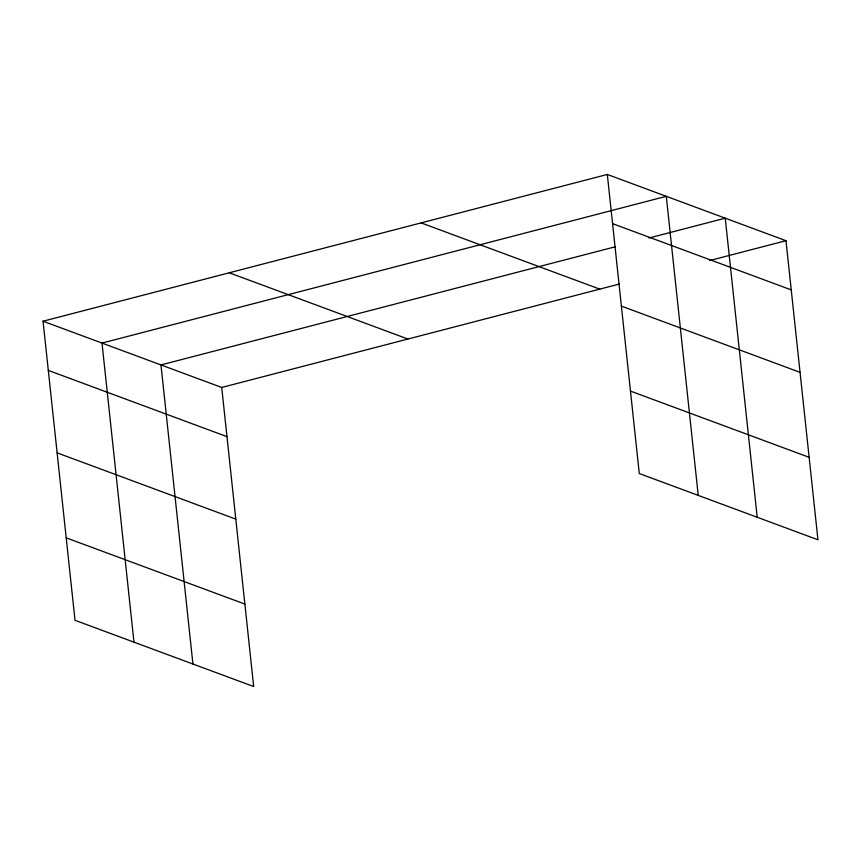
<?xml version="1.0" encoding="UTF-8"?>
<svg xmlns="http://www.w3.org/2000/svg" width="861" height="861" viewBox="0 0 861 861"><rect width="100%" height="100%" fill="white"/><g stroke="black" fill="none" stroke-linecap="round" stroke-linejoin="round"><path stroke-width="1.29" d="M43.05 321.218L221.718 387.461L253.683 686.54L75.015 620.297L43.05 321.218L607.317 174.46L785.985 240.703L817.95 539.782L639.282 473.539L607.317 174.46M615.324 246.763L160.975 364.935L192.929 664.014M648.946 238.023L725.242 218.177L757.206 517.267M221.718 387.461L619.177 284.087M709.69 260.539L785.985 240.703M612.58 223.645L791.248 289.888M421.115 222.891L599.783 289.135M621.394 306.107L800.052 372.35M630.467 391.077L809.136 457.32M229.263 272.786L407.931 339.03M48.302 370.402L226.97 436.645M57.117 452.864L235.785 519.108M66.2 537.834L244.868 604.078M698.239 495.398L666.285 196.319L102.007 343.076L133.972 642.155"/></g></svg>
